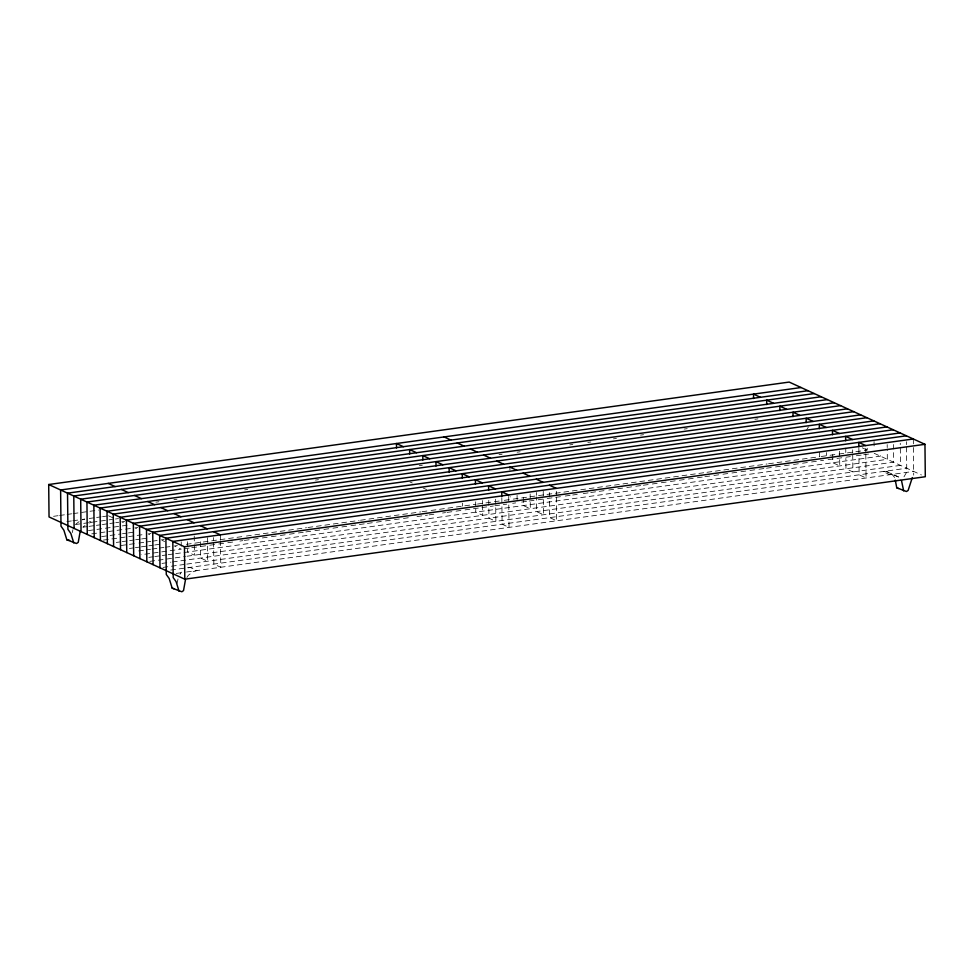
<?xml version="1.0" encoding="UTF-8"?>
<svg xmlns="http://www.w3.org/2000/svg" width="974" height="974" viewBox="0 0 974 974"><rect width="100%" height="100%" fill="white"/><g stroke="black" fill="none" stroke-linecap="round" stroke-linejoin="round"><path stroke-width="0.73" stroke-dasharray="4.87 3.65" d="M72.307 532.547L72.94 529.698M176.976 583.682L178.23 577.972M806.326 430.52L808.42 426.892M903.982 476.834L906.77 471.988L906.502 446.116M179.983 574.331L181.42 572.115M186.911 577.497L188.347 575.293L193.254 571.653L196.967 570.557L190.04 567.379L186.326 568.487M76.13 523.842L79.077 521.662M83.058 527.019L85.018 525.558M82.279 519.848L84.75 519.105L80.294 519.726M89.206 523.014L91.678 522.283L89.377 521.224M53.558 516.317L58.075 515.684M59.572 515.477L65.599 514.649M67.096 514.442L71.613 513.809M73.123 513.602L98.703 510.072M155.901 502.158L158.908 501.732M173.956 499.65L176.976 499.236M244.693 489.873L247.713 489.447M315.442 480.085L318.449 479.658M419.283 465.718L422.302 465.292M499.053 454.675L502.06 454.261M517.121 452.179L520.128 451.766M569.79 444.887L572.809 444.473M587.858 442.391L590.865 441.977M613.437 438.848L616.457 438.434M640.539 435.098L643.546 434.684M684.186 429.059L687.194 428.645M754.923 419.27L757.93 418.857M66.902 521.577L71.37 520.956M72.855 520.749L78.809 519.933M89.218 518.485L95.172 517.669M96.657 517.462L101.113 516.841M102.611 516.634L107.067 516.025M75.315 524.548L112.509 519.398M115.48 518.996L118.487 518.57M83.046 527.202L87.502 526.581M88.987 526.374L94.941 525.558M96.426 525.351L100.894 524.73M102.38 524.523L108.333 523.695M109.819 523.501L114.275 522.88M115.772 522.673L118.743 522.259M124.721 521.431L121.713 521.845L126.34 523.963M88.476 530.587L128.641 525.023M91.739 533.849L131.904 528.298M137.882 527.47L134.875 527.884L137.188 528.943M101.637 536.613L120.983 533.935M122.468 533.74L126.924 533.119M128.422 532.912L134.363 532.084M103.414 540.095L145.065 534.324M151.043 533.496L148.036 533.922L151.506 535.505M116.283 542.445L120.752 541.824M122.237 541.617L128.191 540.801M129.676 540.594L134.144 539.973M135.63 539.766L140.086 539.146M141.583 538.951L147.524 538.123M121.032 545.513L137.395 543.249M138.88 543.042L150.787 541.398M152.273 541.191L158.226 540.363M161.197 539.949L164.204 539.535M129.445 548.484L133.913 547.863M135.398 547.656L139.866 547.035M141.352 546.828L147.305 546.012M148.791 545.805L153.247 545.184M154.744 544.977L160.686 544.162M138.661 550.931L144.615 550.103M146.1 549.896L150.556 549.275M152.041 549.068L157.995 548.252M159.48 548.045L163.949 547.425M165.434 547.218L169.902 546.609M177.365 545.574L174.358 545.988L181.286 549.166L141.12 554.717M186.375 544.32L244.924 536.224M246.422 536.017L306.481 527.701M307.979 527.494L359.029 520.433M360.526 520.226L420.585 511.922M422.083 511.715L429.595 510.668M431.092 510.461L476.018 504.252M477.503 504.045L502.791 500.551M504.276 500.344L510.23 499.516L510.193 496.57M513.237 499.102L705.493 472.5M707.002 472.293L767.074 463.977M768.583 463.77L819.645 456.709L819.572 449.343M821.143 456.502L828.582 455.467M830.067 455.26L837.506 454.237M838.991 454.03L867.25 450.122L867.225 447.176M184.293 548.752L190.295 547.912M191.793 547.705L199.305 546.67M200.802 546.463L208.314 545.428M209.812 545.209L217.324 544.174M218.821 543.967L226.333 542.932M227.831 542.725L233.833 541.897M239.847 541.057L242.843 540.643M244.34 540.436L251.852 539.401M253.35 539.194L260.862 538.147M262.359 537.94L269.871 536.905M271.369 536.698L278.881 535.663M280.378 535.457L287.89 534.409M289.388 534.202L296.9 533.168M298.397 532.961L304.399 532.133M305.897 531.926L313.409 530.879M314.906 530.672L322.418 529.637M323.916 529.43L331.428 528.395M332.925 528.176L340.437 527.141M341.935 526.934L349.447 525.899M350.944 525.692L365.956 523.61M367.454 523.403L374.966 522.368M376.463 522.161L383.975 521.114M385.473 520.907L392.985 519.873M394.482 519.666L401.994 518.631M403.492 518.424L411.004 517.377M417.006 516.549L427.513 515.1M429.01 514.893L436.522 513.846M442.525 513.018L445.532 512.604M447.029 512.397L454.541 511.35M456.039 511.143L463.551 510.108M465.048 509.901L493.355 505.981M494.841 505.774L506.748 504.13M512.689 503.315L515.672 502.901M521.662 502.073L527.664 501.233M529.174 501.026L536.686 499.991M538.184 499.784L545.696 498.749M547.193 498.53L563.715 496.253M565.224 496.046L571.227 495.206M572.736 494.999L577.241 494.378M583.243 493.55L589.258 492.722M590.755 492.503L607.277 490.226M608.787 490.019L616.286 488.972M617.796 488.765L625.308 487.731M626.806 487.524L634.317 486.476M635.815 486.269L641.829 485.442M643.327 485.235L650.839 484.2M652.337 483.993L659.848 482.946M661.346 482.739L668.858 481.704M670.368 481.497L677.88 480.45M679.377 480.243L686.889 479.208M688.387 479.001L695.899 477.966M697.396 477.759L703.411 476.919M704.908 476.712L712.42 475.677M713.918 475.47L721.43 474.423M722.939 474.216L730.451 473.181M731.949 472.974L739.461 471.94M740.958 471.733L748.47 470.686M749.968 470.479L757.48 469.444M758.99 469.237L764.992 468.397M766.489 468.19L774.001 467.155M775.511 466.948L783.023 465.913M784.52 465.706L792.032 464.659M793.53 464.452L801.042 463.417M802.539 463.21L810.051 462.163M811.561 461.956L819.061 460.921M820.571 460.714L823.578 460.3M828.07 459.679L835.497 458.644M836.995 458.437L844.434 457.415M845.919 457.208L850.375 456.587M856.329 455.771L862.282 454.943M863.768 454.736L871.206 453.701M148.839 557.372L153.308 556.751M154.793 556.544L160.747 555.728M162.232 555.521L166.7 554.9M168.185 554.693L174.139 553.877M175.624 553.67L880.411 456.149L880.386 453.202M149.826 561.365L185.523 556.434M187.008 556.227L887.338 459.326L887.229 449.014M162.001 563.41L170.925 562.168M172.422 561.961L893.572 462.187L893.389 444.509M162.987 567.404L185.291 564.311M186.789 564.116L900.5 465.365L900.268 443.267M170.706 570.058L906.733 468.226M176.148 573.442L185.072 572.201M186.558 571.994L913.661 471.404M894.595 477.467L891.636 473.851L886.669 471.586L882.931 471.513L889.859 474.691L893.596 474.764L898.564 477.029L901.522 480.645M862.27 447.833L867.25 450.122M874.177 453.3L921.416 474.959M886.669 471.586L898.564 477.029M409.981 481.96L412.294 483.019M423.142 487.998L426.612 489.593M108.552 515.818L114.323 518.46M162.354 540.485L164.667 541.544M913.32 438.982L913.697 475.154M906.453 441.697L906.49 444.643M887.192 444.594L887.217 447.541M874.055 441.502L874.104 445.934M865.752 448.515L865.801 452.934M865.813 454.408L866.056 477.978L859.129 474.813L858.934 455.649M858.861 448.284L858.922 454.176M852.664 449.854L852.7 452.8M852.713 454.274L852.895 471.952L845.968 468.774L845.858 458.462M845.761 448.15L845.797 452.569M839.588 451.181L839.734 465.913L832.807 462.735L832.709 452.423M826.5 452.52L826.536 455.467M556.324 491.322L556.373 495.742M556.385 497.215L556.641 520.798L549.713 517.62L549.506 498.469M549.446 492.576L549.494 496.996M543.236 491.188L543.48 514.759L536.552 511.581L536.394 496.85M536.345 492.43L536.382 495.376M530.16 493.988L530.319 508.72L523.391 505.555L523.282 495.23M517.084 495.328L517.121 499.747M509.889 467.106L509.926 470.052M508.708 496.436L509.037 527.384L502.109 524.207L501.902 505.056M501.829 497.677L501.89 503.582M495.644 499.248L495.876 521.346L488.948 518.168L488.741 499.017M482.556 500.575L482.593 503.521M482.605 504.995L482.714 515.307L475.787 512.141L475.75 509.195M475.677 501.817L475.738 507.722M462.589 503.156L462.626 506.103M220.428 534.848L220.477 539.267M220.489 540.74L220.769 567.27L213.842 564.092L213.61 541.982M213.562 537.563L213.598 540.509M207.365 537.66L207.608 561.231L200.681 558.053L200.486 538.902M194.252 536.041L194.325 543.407M194.337 544.88L194.447 555.192L187.519 552.014L187.495 549.068M187.41 541.702L187.471 547.595M181.213 541.8L181.261 546.219"/><path stroke-width="1.46" d="M80.185 531.439L78.249 542.311L76.544 543.504L66.865 539.827L63.882 530.221L60.997 526.167L60.619 489.983L801.115 387.53M185.474 579.713L183.526 590.585L181.834 591.778L172.155 588.101L169.172 578.495L166.274 574.441L165.897 538.257L906.392 435.804M912.309 477.589L908.133 490.409L906.477 491.517L896.75 487.779L895.276 480.145M48.7 484.516L789.196 382.076L924.959 444.314L925.3 476.736L184.804 579.189L49.041 516.938L48.7 484.516L184.463 546.767L924.959 444.314M808.043 390.708L67.535 493.161L67.924 529.332L70.81 533.399L73.793 543.005M814.276 393.569L73.781 496.022L74.109 528.432M821.192 396.747L80.696 499.199L81.037 531.609M827.437 399.596L86.942 502.048L87.27 534.47M834.353 402.773L93.857 505.226L94.198 537.648M840.599 405.634L100.091 508.087L100.432 540.509M847.514 408.812L107.018 511.265L107.359 543.675M853.748 411.673L113.252 514.126L113.593 546.536M860.675 414.851L120.179 517.304L120.52 549.713M866.909 417.7L126.413 520.153L126.754 552.575M873.836 420.878L133.341 523.33L133.681 555.752M880.07 423.739L139.574 526.191L139.915 558.601M886.997 426.916L146.502 529.369L146.843 561.779M69.617 540.327L66.865 539.827M893.231 429.778L152.735 532.23L153.076 564.64M900.159 432.943L159.663 535.396L160.004 567.818M913.32 438.982L172.824 541.434L173.202 577.606L176.099 581.673L179.082 591.279M172.155 588.101L173.835 588.759M896.75 487.779L898.478 488.498M760.438 397.295L753.511 394.117L753.547 398.536M773.6 403.333L766.672 400.156L766.708 404.575M786.761 409.36L779.833 406.182L779.87 410.602M799.922 415.399L792.994 412.221L793.031 416.641M813.071 421.425L806.155 418.26L806.192 422.679M826.232 427.464L819.317 424.287L819.353 428.706M839.393 433.503L832.478 430.325L832.514 434.745M852.554 439.53L845.627 436.364L845.676 440.784M865.716 445.568L858.788 442.391L858.837 446.81M444.083 436.924L451.011 440.102M457.244 442.963L464.172 446.141M470.405 449.002L477.333 452.179M483.567 455.028L490.494 458.206M496.728 461.067L503.655 464.245M509.889 467.106L516.817 470.272M523.05 473.133L529.978 476.31M536.211 479.171L543.139 482.349M549.373 485.198L556.3 488.376M403.406 446.689L396.479 443.511L396.528 447.93M416.568 452.727L409.64 449.55L409.689 453.969M429.729 458.754L422.801 455.589L422.85 460.008M442.89 464.793L435.962 461.615L436.011 466.035M456.051 470.832L449.124 467.654L449.172 472.073M469.212 476.858L462.285 473.681L462.333 478.112M482.373 482.897L475.446 479.719L475.495 484.139M495.535 488.936L488.607 485.758L488.656 490.178M508.696 494.962L501.768 491.785L501.817 496.204M108.211 483.396L115.139 486.574M121.373 489.435L128.3 492.613M134.534 495.462L141.461 498.639M147.695 501.5L154.623 504.678M160.856 507.539L167.784 510.717M174.017 513.566L180.945 516.744M187.178 519.605L194.106 522.782M200.34 525.643L207.267 528.809M213.501 531.67L220.428 534.848M901.522 480.645L903.677 490.957M184.463 546.767L184.804 579.189"/></g></svg>
